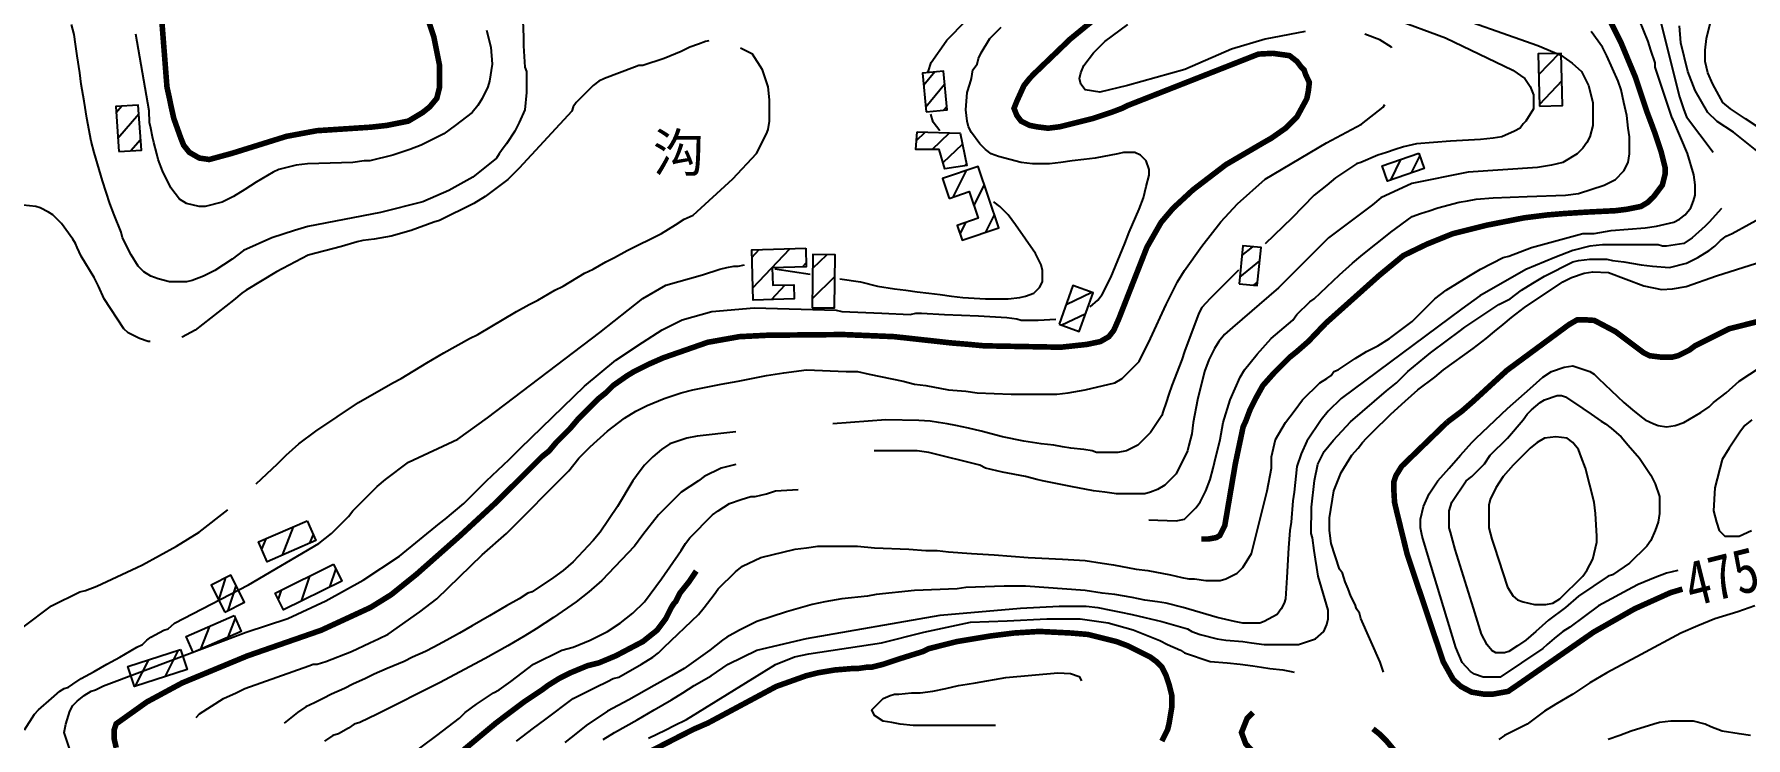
# Model space of a CAD drawing. Extents: x 35515948 to 35520624, y 3302916 to 3308279.
# Drawn here: x 35518641 to 35519406, y 3306799 to 3307113 of the extents above; entities that cross this region are included whole.
import ezdxf
from ezdxf.enums import TextEntityAlignment as Align

# ---------------------------------------------------------------- set-up
doc = ezdxf.new("R2010")
doc.units = 0
doc.header["$LTSCALE"] = 10000
doc.header["$MEASUREMENT"] = 0
for name, color, linetype in [('2113', 7, 'CONTINUOUS'), ('8112', 34, 'CONTINUOUS'), ('HY_DX_DGXZ', 3, 'CONTINUOUS')]:
    doc.layers.add(name, color=color, linetype=linetype)
doc.styles.add('仿宋体', font='')
doc.styles.add('正等线体', font='simhei.ttf', dxfattribs={"width": 0.8})
doc.styles.get('仿宋体').set_extended_font_data('文鼎CS仿宋体')

msp = doc.modelspace()

# ---------------------------------------------------------------- linework, layer by layer
at = {"layer": '2113', "linetype": 'Continuous', "ltscale": 0.005}
for p, q in [((35519322.4, 3307104.46), (35519313.28, 3307094.89)), ((35519043.58, 3307096.19), (35519038.66, 3307090.27)), ((35519047.98, 3307090.61), (35519039.58, 3307080.48)), ((35519323.61, 3307092.2), (35519313.61, 3307081.7)), ((35518680.53, 3307080.9), (35518677.94, 3307077.92)), ((35519048.89, 3307080.82), (35519047.46, 3307079.09)), ((35518688.11, 3307077.33), (35518678.73, 3307066.55)), ((35518688.89, 3307065.96), (35518684.56, 3307060.99)), ((35519035.46, 3307065.62), (35519039.34, 3307069.31)), ((35519042.39, 3307061.63), (35519050.17, 3307069.03)), ((35519047.28, 3307055.72), (35519055.94, 3307063.95)), ((35519056.92, 3307054.32), (35519057.78, 3307055.13)), ((35519251.55, 3307057.09), (35519247.1, 3307047.94)), ((35519260.14, 3307058.89), (35519256.38, 3307051.14)), ((35519051.86, 3307040.36), (35519057.7, 3307052.22)), ((35519061.07, 3307036.43), (35519065.72, 3307045.86)), ((35519066.41, 3307024.65), (35519070.27, 3307032.47)), ((35519054.87, 3307023.84), (35519057.39, 3307028.96)), ((35518961.91, 3307013.4), (35518965.18, 3307016.87)), ((35518962.31, 3306999.76), (35518978.82, 3307017.26)), ((35519180.76, 3307014.2), (35519185.61, 3307018.15)), ((35518984.46, 3307009.18), (35518986.12, 3307010.93)), ((35518989.09, 3307008.52), (35518995.31, 3307014.61)), ((35519179.77, 3307004.6), (35519188.72, 3307011.88)), ((35518988.94, 3306995.07), (35518998.95, 3307004.86)), ((35519186.1, 3307000.96), (35519187.73, 3307002.29)), ((35518970.66, 3306994.56), (35518976.83, 3307001.1)), ((35519102.25, 3306992.37), (35519113.79, 3306997.8)), ((35518998.17, 3306990.81), (35518998.8, 3306991.42)), ((35519100.03, 3306983.2), (35519111, 3306988.36)), ((35518744.77, 3306887.72), (35518742.95, 3306883.1)), ((35518757.05, 3306893.04), (35518752.06, 3306880.4)), ((35518765.9, 3306889.66), (35518764.34, 3306885.73)), ((35518776.01, 3306874.4), (35518773.22, 3306866.13)), ((35518723.78, 3306860.31), (35518727.01, 3306870.38)), ((35518727.97, 3306855.66), (35518731.54, 3306866.79)), ((35518751.67, 3306864.81), (35518750.3, 3306860.77)), ((35518764.34, 3306871.09), (35518760.55, 3306859.85)), ((35518734.78, 3306859.16), (35518735.04, 3306859.98)), ((35518715.83, 3306838.48), (35518719.83, 3306848.74)), ((35518727.97, 3306843.81), (35518731.28, 3306852.3)), ((35518692.4, 3306833.64), (35518686.32, 3306821.79)), ((35518705.71, 3306837.94), (35518699.64, 3306826.08))]:
    msp.add_line(p, q, dxfattribs=at)
for points in [[(35519313.62, 3307080.9), (35519323.87, 3307081.15), (35519323.31, 3307104.48), (35519313.06, 3307104.23)], [(35519039.77, 3307078.38), (35519049.04, 3307079.24), (35519047.43, 3307096.55), (35519038.16, 3307095.69)], [(35518679.14, 3307060.61), (35518689.22, 3307061.31), (35518687.83, 3307081.4), (35518677.75, 3307080.71)], [(35519035.76, 3307069.4), (35519054.9, 3307068.92), (35519057.91, 3307054.48), (35519048.1, 3307052.87), (35519045.57, 3307061.63), (35519035.15, 3307061.63)], [(35519259.78, 3307059.93), (35519262.13, 3307053.13), (35519245.74, 3307047.46), (35519243.38, 3307054.27)], [(35519050.06, 3307039.75), (35519058.92, 3307042.76), (35519062.97, 3307030.85), (35519053.57, 3307027.66), (35519055.82, 3307021.04), (35519072.26, 3307026.63), (35519062.95, 3307054), (35519047.05, 3307048.6)], [(35518985.93, 3307017.47), (35518986.16, 3307009.23), (35518971.02, 3307008.79), (35518971.24, 3307000.93), (35518980.61, 3307001.21), (35518980.79, 3306994.85), (35518962.47, 3306994.32), (35518961.82, 3307016.77)], [(35519179.47, 3307001.64), (35519187.58, 3307000.81), (35519189.32, 3307017.77), (35519181.21, 3307018.6)], [(35518988.89, 3306990.92), (35518998.79, 3306990.81), (35518999.05, 3307014.57), (35518989.15, 3307014.68)], [(35519099.07, 3306983.55), (35519108.09, 3306980.3), (35519114.33, 3306997.6), (35519105.3, 3307000.86)], [(35518763.26, 3306895.74), (35518767.09, 3306886.92), (35518745.37, 3306877.5), (35518741.55, 3306886.32)], [(35518726.55, 3306854.93), (35518735.32, 3306859.44), (35518729.13, 3306871.47), (35518720.36, 3306866.96)], [(35518775.03, 3306876.38), (35518778.75, 3306868.87), (35518752.68, 3306855.96), (35518748.96, 3306863.47)], [(35518730.74, 3306853.53), (35518733.87, 3306846.4), (35518712.42, 3306836.98), (35518709.28, 3306844.11)], [(35518706.76, 3306838.27), (35518709.65, 3306829.3), (35518686.1, 3306821.72), (35518683.21, 3306830.69)]]:
    msp.add_lwpolyline(points, close=True, dxfattribs=at)
at = {"layer": 'HY_DX_DGXZ', "linetype": 'Continuous', "ltscale": 0.005, "const_width": 2.5, "elevation": 425}
msp.add_lwpolyline([(35518816.83, 3307120.97), (35518819.88, 3307111.72), (35518822.42, 3307099.02), (35518822.42, 3307089.5), (35518821.16, 3307084.42), (35518817.98, 3307080.6), (35518814.8, 3307078.06), (35518808.45, 3307074.25), (35518798.93, 3307072.35), (35518791.87, 3307071.55), (35518767.6, 3307069.97), (35518754.04, 3307067.45), (35518729.77, 3307059.89), (35518719.55, 3307057.11), (35518715.11, 3307057.75), (35518710.66, 3307060.29), (35518708.12, 3307063.46), (35518706.85, 3307066.63), (35518703.68, 3307075.52), (35518702.41, 3307081.24), (35518701.77, 3307084.42), (35518700.66, 3307089.43), (35518695.63, 3307154.18)], dxfattribs=at)
at = {"layer": 'HY_DX_DGXZ', "linetype": 'Continuous', "ltscale": 0.005, "flags": 128}
for points, elevation in [([(35519428.31, 3307060.36), (35519405.59, 3307075.33), (35519398.97, 3307079.74), (35519395.5, 3307082.57), (35519391.09, 3307090.76), (35519388.84, 3307095.85), (35519387.58, 3307100.92), (35519387.58, 3307106), (35519388.21, 3307111.08), (35519391.38, 3307123.79), (35519393.29, 3307126.33), (35519398.37, 3307133.94), (35519402.18, 3307139.02), (35519411.7, 3307149.19)], 470), ([(35518856.72, 3306797.4), (35518864.34, 3306803.11), (35518869.41, 3306806.92), (35518882.12, 3306816.44), (35518892.27, 3306821.52), (35518897.35, 3306824.06), (35518899.9, 3306825.33), (35518902.44, 3306825.97), (35518912.59, 3306831.69), (35518917.67, 3306834.86), (35518920.22, 3306836.77), (35518922.76, 3306839.31), (35518937.99, 3306853.91), (35518940.53, 3306857.08), (35518944.98, 3306862.8), (35518946.88, 3306865.34), (35518954.51, 3306872.96), (35518957.68, 3306875.5), (35518965.94, 3306879.31), (35518981.17, 3306883.12), (35518986.26, 3306883.75), (35518991.34, 3306884.39), (35519009.12, 3306884.39), (35519016.73, 3306883.75), (35519031.98, 3306883.12), (35519039.59, 3306882.48), (35519044.67, 3306882.48), (35519049.76, 3306881.85), (35519059.91, 3306881.21), (35519070.08, 3306880.58), (35519077.7, 3306879.94), (35519085.31, 3306879.31), (35519100.55, 3306878.67), (35519110.72, 3306878.04), (35519118.34, 3306876.77), (35519123.41, 3306876.13), (35519133.58, 3306874.23), (35519138.66, 3306873.6), (35519148.81, 3306871.69), (35519153.9, 3306870.42), (35519157.07, 3306869.79), (35519159.61, 3306869.79), (35519164.69, 3306869.15), (35519169.13, 3306869.15), (35519171.04, 3306869.15), (35519173.58, 3306869.79), (35519178.66, 3306872.33), (35519181.2, 3306874.87), (35519185.01, 3306881.21), (35519191.99, 3306909.15), (35519193.9, 3306919.31), (35519193.9, 3306924.4), (35519195.8, 3306932.02), (35519200.25, 3306939.63), (35519204.06, 3306944.71), (35519207.87, 3306949.79), (35519215.49, 3306957.42), (35519218.66, 3306959.32), (35519220.57, 3306960.59), (35519221.84, 3306962.5), (35519223.74, 3306963.13), (35519231.37, 3306968.21), (35519236.45, 3306971.38), (35519241.52, 3306973.92), (35519246.6, 3306977.1), (35519256.77, 3306984.72), (35519259.3, 3306987.26), (35519264.38, 3306992.34), (35519266.92, 3306994.88), (35519272.01, 3306998.69), (35519277.09, 3307001.87), (35519282.16, 3307005.04), (35519287.24, 3307008.21), (35519297.41, 3307013.29), (35519299.95, 3307013.93), (35519305.02, 3307015.83), (35519310.1, 3307017.74), (35519332.97, 3307024.09), (35519338.05, 3307024.09), (35519345.66, 3307025.36), (35519353.28, 3307026), (35519360.91, 3307026.63), (35519365.98, 3307027.27), (35519373.6, 3307029.17), (35519376.15, 3307030.44), (35519378.69, 3307032.35), (35519381.23, 3307035.52), (35519382.49, 3307038.69), (35519383.13, 3307041.23), (35519383.13, 3307045.77), (35519382.56, 3307050.19), (35519379.79, 3307059.83), (35519373.32, 3307074.83), (35519372.97, 3307075.52), (35519365.35, 3307098.38), (35519365.35, 3307100.29), (35519363.45, 3307106), (35519362.17, 3307109.81), (35519358.37, 3307119.34)], 455), ([(35519367.26, 3307120.61), (35519376.15, 3307085.05), (35519378.05, 3307079.33), (35519379.32, 3307076.16), (35519391.26, 3307060.36)], 460), ([(35519411.43, 3307060.36), (35519400.23, 3307069.34), (35519392.98, 3307074.07), (35519388.88, 3307078.16), (35519383.21, 3307087.93), (35519379.95, 3307096.48), (35519376.78, 3307109.18), (35519376.15, 3307116.8)], 465), ([(35519139.22, 3306896.18), (35519151.35, 3306895.82), (35519155.16, 3306896.46), (35519160.24, 3306901.54), (35519162.15, 3306904.08), (35519164.69, 3306909.15), (35519166.59, 3306914.23), (35519167.87, 3306919.31), (35519169.13, 3306924.4), (35519170.41, 3306929.48), (35519171.04, 3306932.02), (35519172.31, 3306939.63), (35519175.48, 3306949.79), (35519179.93, 3306959.96), (35519181.84, 3306963.13), (35519184.38, 3306966.31), (35519187.52, 3306970.17), (35519193.86, 3306977.11), (35519203.42, 3306985.35), (35519205.33, 3306987.9), (35519211.05, 3306993.61), (35519212.95, 3306994.88), (35519224.38, 3307005.67), (35519230.09, 3307010.75), (35519233.91, 3307013.93), (35519237.72, 3307017.1), (35519243.43, 3307021.55), (35519247.24, 3307024.73), (35519256.77, 3307031.71), (35519260.58, 3307032.98), (35519264.38, 3307034.25), (35519268.2, 3307035.52), (35519277.72, 3307038.06), (35519281.53, 3307038.69), (35519285.34, 3307039.33), (35519292.96, 3307039.96), (35519308.2, 3307040.6), (35519325.34, 3307041.23), (35519331.06, 3307041.87), (35519342.49, 3307045.68), (35519347.57, 3307048.22), (35519351.38, 3307052.03), (35519353.28, 3307055.84), (35519353.92, 3307059.65), (35519353.92, 3307067.27), (35519353.28, 3307071.08), (35519352.65, 3307076.79), (35519351.38, 3307082.51), (35519350.11, 3307088.23), (35519348.84, 3307092.04), (35519346.3, 3307097.75), (35519343.76, 3307103.46), (35519341.85, 3307107.27), (35519336.77, 3307114.26)], 445), ([(35519394.92, 3307035.21), (35519389.48, 3307029.17), (35519387.58, 3307027.27), (35519381.86, 3307022.19), (35519378.05, 3307019.65), (35519370.43, 3307018.38), (35519368.52, 3307018.38), (35519366.62, 3307019.01), (35519341.85, 3307019.01), (35519336.14, 3307018.38), (35519328.52, 3307016.47), (35519320.48, 3307013.28), (35519307.55, 3307007.93), (35519287.06, 3306996.27), (35519278.92, 3306990.48), (35519225.02, 3306950.43), (35519219.3, 3306944.71), (35519216.12, 3306940.9), (35519209.77, 3306931.38), (35519207.23, 3306925.67), (35519205.33, 3306919.95), (35519204.06, 3306908.52), (35519203.42, 3306904.71), (35519202.79, 3306895.19), (35519202.16, 3306891.38), (35519201.52, 3306883.75), (35519200.88, 3306870.42), (35519200.25, 3306860.9), (35519199.62, 3306858.99), (35519198.34, 3306856.45), (35519196.44, 3306853.91), (35519190.73, 3306850.73), (35519188.82, 3306850.1), (35519181.2, 3306850.1), (35519177.39, 3306850.73), (35519169.77, 3306852.64), (35519154.53, 3306857.08), (35519146.91, 3306858.99), (35519143.1, 3306859.62), (35519137.38, 3306860.26), (35519131.67, 3306861.53), (35519124.05, 3306862.8), (35519118.34, 3306863.44), (35519110.72, 3306864.71), (35519084.05, 3306866.61), (35519074.52, 3306866.61), (35519057.38, 3306865.98), (35519053.56, 3306865.34), (35519034.52, 3306864.71), (35519017.37, 3306862.8), (35519013.56, 3306862.17), (35519002.13, 3306860.9), (35518994.51, 3306859.62), (35518988.8, 3306858.35), (35518977.37, 3306855.18), (35518964.03, 3306850.73), (35518956.41, 3306846.92), (35518950.7, 3306843.75), (35518948.79, 3306842.48), (35518943.08, 3306838.04), (35518931.65, 3306829.78), (35518925.93, 3306826.6), (35518918.31, 3306822.16), (35518906.88, 3306815.81), (35518897.35, 3306810.73), (35518887.83, 3306804.38), (35518884.02, 3306801.21), (35518878.3, 3306796.76)], 460), ([(35518895.45, 3306798.03), (35518900.53, 3306801.21), (35518910.69, 3306806.92), (35518918.31, 3306811.37), (35518925.93, 3306815.81), (35518931.01, 3306818.98), (35518936.09, 3306822.16), (35518943.71, 3306826.6), (35518951.33, 3306831.69), (35518964.03, 3306838.04), (35518986.35, 3306843.22), (35519045.93, 3306853.62), (35519081.86, 3306856.77), (35519099.2, 3306857.71), (35519111.18, 3306857.71), (35519116.43, 3306857.08), (35519122.15, 3306855.81), (35519125.95, 3306855.18), (35519131.67, 3306853.91), (35519137.38, 3306852.64), (35519145.01, 3306850.73), (35519156.44, 3306847.56), (35519158.34, 3306846.29), (35519162.15, 3306845.02), (35519169.77, 3306843.12), (35519173.58, 3306842.48), (35519181.2, 3306841.85), (35519185.01, 3306841.21), (35519190.73, 3306840.58), (35519205.97, 3306840.58), (35519213.59, 3306843.12), (35519217.4, 3306846.29), (35519218.66, 3306849.46), (35519219.3, 3306852), (35519219.3, 3306855.81), (35519214.85, 3306871.06), (35519214.22, 3306874.87), (35519213.59, 3306878.67), (35519212.95, 3306882.48), (35519212.31, 3306888.2), (35519211.68, 3306890.1), (35519211.87, 3306901.81), (35519213.13, 3306913.78), (35519214.71, 3306921.02), (35519217.55, 3306926.69), (35519221.64, 3306931.73), (35519229.21, 3306939.92), (35519245.29, 3306953.78), (35519249.78, 3306957.42), (35519254.86, 3306962.5), (35519265.02, 3306970.75), (35519272.64, 3306976.46), (35519277.72, 3306980.27), (35519280.26, 3306982.18), (35519287.88, 3306987.26), (35519295.5, 3306992.34), (35519300.58, 3306994.88), (35519305.66, 3306998.69), (35519310.74, 3307001.87), (35519315.82, 3307005.04), (35519328.52, 3307011.39), (35519331.06, 3307012.02), (35519336.14, 3307012.66), (35519343.76, 3307012.66), (35519346.3, 3307012.02), (35519351.38, 3307011.39), (35519359, 3307010.12), (35519364.08, 3307009.48), (35519371.7, 3307008.85), (35519379.32, 3307010.75), (35519384.4, 3307013.29), (35519389.48, 3307016.47), (35519392.02, 3307018.38), (35519394.56, 3307020.92), (35519397.1, 3307022.82), (35519399.64, 3307024.09), (35519414.88, 3307032.35)], 465), ([(35519243.95, 3306828.23), (35519242.47, 3306832.67), (35519233.79, 3306852.2), (35519233.27, 3306854.54), (35519232, 3306856.45), (35519231.37, 3306858.35), (35519229.46, 3306862.17), (35519228.19, 3306865.34), (35519226.92, 3306868.52), (35519225.65, 3306872.33), (35519224.38, 3306874.23), (35519220.57, 3306885.66), (35519219.94, 3306891.38), (35519219.94, 3306897.09), (35519221.81, 3306909.15), (35519225.02, 3306917.39), (35519229.88, 3306925.03), (35519232.63, 3306928.21), (35519234.54, 3306930.75), (35519236.45, 3306932.65), (35519238.98, 3306935.19), (35519247.24, 3306943.44), (35519253.59, 3306949.16), (35519259.3, 3306954.24), (35519266.92, 3306959.96), (35519270.73, 3306963.13), (35519284.07, 3306972.65), (35519289.78, 3306977.1), (35519293.59, 3306980.27), (35519297.41, 3306983.45), (35519301.22, 3306986.62), (35519306.93, 3306991.07), (35519324.08, 3307002.5), (35519327.88, 3307004.4), (35519333.6, 3307006.31), (35519337.41, 3307006.94), (35519344.44, 3307006.67), (35519360.2, 3307000.68), (35519368.08, 3306999.11), (35519373.12, 3306999.42), (35519379.11, 3307000.37), (35519392.66, 3307005.09), (35519419.46, 3307013.59)], 470), ([(35519324.07, 3306846.29), (35519320.24, 3306843.18), (35519317.09, 3306840.58), (35519315.19, 3306838.67), (35519296.13, 3306825.97), (35519288.52, 3306825.97), (35519284.7, 3306827.24), (35519282.8, 3306828.51), (35519279.18, 3306832.5), (35519276.35, 3306839.12), (35519263.74, 3306880.38), (35519261.21, 3306888.83), (35519260.58, 3306892.65), (35519260.58, 3306896.46), (35519261.84, 3306902.17), (35519264.38, 3306907.88), (35519268.2, 3306913.6), (35519273.27, 3306919.31), (35519278.35, 3306925.03), (35519283.44, 3306930.75), (35519285.34, 3306932.65), (35519299.31, 3306945.98), (35519309.47, 3306954.88), (35519315.19, 3306959.96), (35519318.99, 3306962.5), (35519324.71, 3306964.4), (35519328.52, 3306965.04), (35519336.14, 3306962.5), (35519338.05, 3306961.23), (35519339.95, 3306959.32), (35519351.38, 3306948.52), (35519355.19, 3306945.35), (35519359, 3306942.17), (35519360.91, 3306940.9), (35519364.72, 3306939), (35519366.62, 3306938.37), (35519370.43, 3306937.73), (35519374.24, 3306938.37), (35519378.05, 3306939.63), (35519385.67, 3306944.08), (35519389.48, 3306946.62), (35519391.38, 3306948.52), (35519397.1, 3306952.97), (35519402.81, 3306958.05), (35519412.34, 3306964.4)], 480), ([(35519408.53, 3306940.9), (35519405.35, 3306938.37), (35519403.45, 3306935.83), (35519398.37, 3306928.21), (35519395.2, 3306923.12), (35519392.02, 3306910.42), (35519391.38, 3306900.27), (35519392.66, 3306895.19), (35519393.92, 3306891.38), (35519396.47, 3306888.83), (35519402.81, 3306888.83), (35519408.31, 3306891.41)], 485), ([(35518808.45, 3306790.41), (35518821.16, 3306799.94), (35518826.23, 3306803.75), (35518831.31, 3306807.56), (35518833.85, 3306810.1), (35518838.94, 3306813.9), (35518846.55, 3306818.98), (35518849.09, 3306820.25), (35518854.17, 3306824.06), (35518859.26, 3306827.88), (35518864.34, 3306831.69), (35518877.03, 3306838.04), (35518882.12, 3306839.31), (35518889.73, 3306842.48), (35518897.35, 3306846.29), (35518903.07, 3306850.1), (35518908.78, 3306854.54), (35518913.87, 3306859.62), (35518921.48, 3306869.79), (35518930.38, 3306882.48), (35518932.28, 3306885.66), (35518934.19, 3306888.2), (35518944.34, 3306898.36), (35518946.88, 3306900.27), (35518951.97, 3306903.44), (35518957.05, 3306905.35), (35518961.49, 3306906.62), (35518963.4, 3306906.62), (35518968.48, 3306907.88), (35518972.43, 3306909.15), (35518982.6, 3306909.7)], 445), ([(35519375.39, 3306873.64), (35519370.43, 3306872.33), (35519365.35, 3306870.42), (35519357.73, 3306867.25), (35519355.19, 3306865.98), (35519339.95, 3306857.72), (35519327.25, 3306848.19), (35519324.07, 3306846.29), (35519324.07, 3306846.29)], 480), ([(35519409.8, 3306857.72), (35519402.18, 3306855.18), (35519392.02, 3306852), (35519384.4, 3306848.83), (35519376.78, 3306845.65), (35519359, 3306836.13), (35519343.76, 3306827.88), (35519336.14, 3306823.43), (35519328.52, 3306818.35), (35519320.9, 3306813.9), (35519315.82, 3306810.73), (35519308.2, 3306805.02), (35519298.04, 3306799.94), (35519295.5, 3306798.03)], 470), ([(35518915.77, 3306798.67), (35518923.39, 3306802.48), (35518927.2, 3306804.38), (35518932.76, 3306807), (35518972.48, 3306831.57), (35518980.99, 3306835.03), (35518987.3, 3306836.29), (35519019.76, 3306841.33), (35519038.68, 3306846.06), (35519059.48, 3306850.47), (35519075.87, 3306851.1), (35519093.66, 3306852.04), (35519108.48, 3306852.04), (35519121.09, 3306850.15), (35519132.12, 3306847.01), (35519144.1, 3306842.28), (35519147.55, 3306840.58), (35519153.26, 3306838.04), (35519155.16, 3306836.77), (35519166.59, 3306832.96), (35519174.22, 3306832.32), (35519179.93, 3306831.69), (35519185.65, 3306831.05), (35519189.45, 3306830.42), (35519193.27, 3306829.78), (35519198.98, 3306829.15), (35519202.79, 3306828.51), (35519204.05, 3306828.23)], 470), ([(35519070.63, 3306804.38), (35519068.8, 3306804.38), (35519061.19, 3306804.38), (35519057.38, 3306804.38), (35519033.88, 3306804.38), (35519028.16, 3306805.02), (35519024.35, 3306805.65), (35519020.55, 3306806.29), (35519016.73, 3306808.83), (35519015.47, 3306811.37), (35519020.55, 3306816.44), (35519023.72, 3306817.71), (35519025.62, 3306818.35), (35519027.53, 3306818.35), (35519033.24, 3306818.98), (35519037.05, 3306818.98), (35519042.77, 3306819.62), (35519048.48, 3306820.89), (35519054.2, 3306822.16), (35519058.01, 3306822.79), (35519061.82, 3306823.43), (35519075.29, 3306825.82), (35519098.47, 3306827.9), (35519104.2, 3306827.64), (35519108.1, 3306826.25), (35519109.14, 3306824.36)], 480), ([(35519407.9, 3306799.94), (35519402.81, 3306800.57), (35519395.2, 3306801.84), (35519390.12, 3306803.75), (35519387.58, 3306805.02), (35519382.49, 3306806.29), (35519372.34, 3306806.29), (35519367.26, 3306805.65), (35519364.72, 3306805.02), (35519354.55, 3306801.84), (35519349.48, 3306799.94), (35519344.4, 3306798.03)], 465)]:
    msp.add_lwpolyline(points, dxfattribs=dict(at, elevation=elevation))
at = {"layer": 'HY_DX_DGXZ', "linetype": 'Continuous', "ltscale": 0.005}
for points, elevation in [([(35518859.16, 3307130.31), (35518859.89, 3307111.72), (35518859.89, 3307107.91), (35518860.52, 3307098.38), (35518861.16, 3307096.48), (35518861.16, 3307086.96), (35518860.52, 3307079.33), (35518857.98, 3307073.62), (35518856.08, 3307069.81), (35518852.27, 3307064.1), (35518850.37, 3307061.56), (35518849.09, 3307059.65), (35518847.83, 3307057.75), (35518837.26, 3307049.18), (35518826.55, 3307043.2), (35518814.88, 3307038.16), (35518795.97, 3307033.44), (35518763.5, 3307027.14), (35518757.65, 3307025.36), (35518747.49, 3307022.19), (35518734.79, 3307016.47), (35518729.71, 3307012.66), (35518722.09, 3307007.58), (35518717.01, 3307005.04), (35518711.93, 3307003.13), (35518709.39, 3307002.5), (35518701.77, 3307002.5), (35518696.69, 3307003.77), (35518693.52, 3307005.04), (35518690.34, 3307006.94), (35518687.8, 3307009.48), (35518684.63, 3307014.56), (35518680.82, 3307022.19), (35518680.18, 3307024.73), (35518677.01, 3307032.35), (35518675.1, 3307037.42), (35518671.93, 3307047.58), (35518668.12, 3307060.29), (35518666.85, 3307065.37), (35518664.94, 3307075.52), (35518663.67, 3307083.15), (35518662.4, 3307090.77), (35518661.77, 3307095.85), (35518660.5, 3307103.46), (35518659.86, 3307108.54), (35518659.23, 3307112.99), (35518657.96, 3307117.44)], 415), ([(35519268.09, 3307123.79), (35519312.85, 3307108.04), (35519323.25, 3307103.63), (35519328.3, 3307100.17), (35519332.4, 3307096.39), (35519335.51, 3307090.13), (35519337.41, 3307082.51), (35519337.41, 3307072.35), (35519336.14, 3307067.27), (35519334.87, 3307064.73), (35519332.97, 3307062.19), (35519330.42, 3307059.65), (35519324.08, 3307055.84), (35519318.99, 3307054.57), (35519312.77, 3307053.6), (35519281.87, 3307051.39), (35519256.66, 3307046.35), (35519242.8, 3307039.96), (35519239, 3307036.91), (35519219.46, 3307022.1), (35519197.08, 3306999.74), (35519176.59, 3306982.1), (35519172.95, 3306979), (35519170.41, 3306975.83), (35519168.5, 3306972.65), (35519165.96, 3306967.58), (35519164.05, 3306962.5), (35519160.88, 3306949.79), (35519158.98, 3306939.63), (35519158.34, 3306934.56), (35519157.07, 3306929.48), (35519156.44, 3306926.94), (35519151.35, 3306916.77), (35519146.27, 3306911.69), (35519143.1, 3306909.79), (35519139.92, 3306908.52), (35519137.38, 3306907.88), (35519124.69, 3306907.88), (35519119.6, 3306908.52), (35519114.52, 3306909.15), (35519104.37, 3306911.06), (35519091.66, 3306913.6), (35519089.12, 3306914.23), (35519084.05, 3306915.5), (35519073.88, 3306917.41), (35519066.27, 3306919.31), (35519063.73, 3306920.58), (35519040.87, 3306926.3), (35519035.78, 3306926.94), (35519016.57, 3306926.94)], 440), ([(35519040.65, 3307096.1), (35519040.66, 3307096.29), (35519041.96, 3307100.45), (35519048.66, 3307109.99), (35519048.91, 3307110.35), (35519066.35, 3307128.05)], 415), ([(35519113.05, 3306991.32), (35519116.43, 3306994.25), (35519118.34, 3306996.79), (35519122.15, 3307004.4), (35519125.32, 3307012.02), (35519128.49, 3307019.65), (35519130.4, 3307024.73), (35519134.84, 3307034.88), (35519136.75, 3307039.96), (35519138.02, 3307045.04), (35519139.29, 3307050.12), (35519139.29, 3307052.67), (35519138.02, 3307056.48), (35519135.48, 3307059.02), (35519132.94, 3307060.29), (35519127.86, 3307060.29), (35519125.32, 3307059.65), (35519115.16, 3307057.75), (35519110.08, 3307057.11), (35519105, 3307056.48), (35519099.92, 3307055.84), (35519094.84, 3307055.21), (35519087.22, 3307055.21), (35519082.14, 3307055.84), (35519071.98, 3307058.38), (35519068.8, 3307059.65), (35519066.27, 3307061.56), (35519063.73, 3307064.1), (35519059.91, 3307069.17), (35519058.65, 3307071.71), (35519058.01, 3307074.25), (35519057.38, 3307079.33), (35519058.01, 3307086.96), (35519059.28, 3307090.77), (35519059.91, 3307093.31), (35519060.55, 3307097.12), (35519062.45, 3307099.65), (35519063.09, 3307102.19), (35519064.36, 3307104.73), (35519068.17, 3307111.08), (35519073.25, 3307116.17)], 420), ([(35519208.96, 3307114.25), (35519191.08, 3307110.78), (35519176.15, 3307106.44), (35519155.23, 3307097.24), (35519129.72, 3307090.12), (35519117.3, 3307087.17), (35519110.72, 3307088.23), (35519108.81, 3307090.77), (35519108.17, 3307093.31), (35519108.81, 3307095.85), (35519110.08, 3307099.02), (35519114.52, 3307104.73), (35519119.6, 3307109.81), (35519129.77, 3307117.44)], 430), ([(35519248.33, 3307120.04), (35519271.63, 3307111.48), (35519301.75, 3307096.98), (35519307.05, 3307093.33), (35519309.56, 3307089.69), (35519310.95, 3307085.96), (35519310.95, 3307079.79), (35519307.56, 3307074.25), (35519306.3, 3307072.98), (35519305.02, 3307071.08), (35519302.48, 3307069.81), (35519296.77, 3307067.27), (35519292.96, 3307066.63), (35519287.24, 3307066), (35519273.91, 3307065.37), (35519266.29, 3307064.73), (35519258.67, 3307064.1), (35519252.95, 3307062.83), (35519249.15, 3307061.56), (35519245.34, 3307060.29), (35519241.52, 3307059.02), (35519233.91, 3307055.84), (35519232, 3307055.21), (35519222.48, 3307048.85), (35519218.66, 3307045.68), (35519212.95, 3307041.23), (35519203.07, 3307030.92), (35519191.15, 3307019.38)], 435), ([(35518843.38, 3307114.9), (35518845.28, 3307107.27), (35518845.92, 3307099.65), (35518844.65, 3307092.04), (35518844.02, 3307089.5), (35518841.48, 3307084.42), (35518839.57, 3307081.24), (35518837.03, 3307078.06), (35518829.41, 3307072.35), (35518824.33, 3307068.54), (35518819.25, 3307066), (35518814.17, 3307063.46), (35518809.09, 3307061.56), (35518801.47, 3307059.02), (35518791.31, 3307056.48), (35518788.77, 3307056.48), (35518783.69, 3307055.84), (35518763.37, 3307055.21), (35518758.29, 3307054.57), (35518750.67, 3307052.67), (35518748.13, 3307051.4), (35518740.51, 3307046.95), (35518735.43, 3307043.77), (35518730.35, 3307040.6), (35518725.27, 3307038.06), (35518717.65, 3307036.15), (35518715.11, 3307036.15), (35518709.39, 3307037.42), (35518706.22, 3307039.33), (35518702.41, 3307044.41), (35518698.6, 3307052.03), (35518696.69, 3307057.11), (35518696.06, 3307059.65), (35518694.79, 3307064.73), (35518694.15, 3307067.27), (35518693.52, 3307071.08), (35518692.88, 3307073.62), (35518692.68, 3307078.84), (35518686.69, 3307113.12)], 420), ([(35518942.74, 3307110.13), (35518941.17, 3307109.81), (35518937.99, 3307108.54), (35518934.19, 3307107.27), (35518930.38, 3307105.37), (35518922.76, 3307102.19), (35518913.23, 3307099.02), (35518911.33, 3307099.02), (35518909.42, 3307098.38), (35518896.09, 3307093.31), (35518893.55, 3307092.04), (35518891.01, 3307090.13), (35518883.38, 3307082.51), (35518882.12, 3307080.6), (35518881.48, 3307078.7), (35518857.98, 3307053.3), (35518852.91, 3307048.22), (35518842.74, 3307040.6), (35518837.66, 3307037.42), (35518822.42, 3307029.81), (35518819.88, 3307029.17), (35518809.73, 3307025.36), (35518800.84, 3307022.82), (35518793.21, 3307021.55), (35518788.13, 3307020.92), (35518785.59, 3307020.28), (35518778.61, 3307018.25), (35518763.68, 3307014.35), (35518749.62, 3307006.97), (35518736.06, 3306998.69), (35518734.16, 3306997.42), (35518730.35, 3306994.25), (35518713.2, 3306980.91), (35518707.49, 3306977.73), (35518707.29, 3306977.67)], 410), ([(35519247.68, 3307106.98), (35519247.5, 3307107.31), (35519242.3, 3307110.61), (35519235.61, 3307113.12)], 430), ([(35518740.45, 3306912.31), (35518750.03, 3306921.22), (35518753.84, 3306925.03), (35518759.56, 3306930.11), (35518767.18, 3306935.83), (35518786.23, 3306948.52), (35518801.47, 3306957.42), (35518805.28, 3306959.32), (35518816.71, 3306966.31), (35518824.33, 3306970.75), (35518835.76, 3306977.1), (35518839.57, 3306979), (35518856.72, 3306989.17), (35518862.43, 3306992.34), (35518866.24, 3306994.25), (35518873.86, 3306998.69), (35518877.67, 3307000.6), (35518887.2, 3307006.31), (35518891.01, 3307008.21), (35518896.72, 3307011.39), (35518900.53, 3307013.29), (35518906.24, 3307016.47), (35518921.48, 3307024.09), (35518927.84, 3307027.9), (35518931.65, 3307030.44), (35518935.63, 3307032.23), (35518953.34, 3307048.54), (35518963.93, 3307059.83), (35518968.48, 3307068.54), (35518969.11, 3307070.44), (35518969.74, 3307074.25), (35518969.74, 3307083.78), (35518969.11, 3307089.5), (35518966.57, 3307097.12), (35518962.12, 3307104.1), (35518956.81, 3307106.9)], 410), ([(35518713.68, 3306807.97), (35518715.16, 3306809.5), (35518725.9, 3306816.44), (35518731.62, 3306818.98), (35518735.43, 3306820.89), (35518764, 3306831.05), (35518765.91, 3306831.69), (35518767.81, 3306831.69), (35518771.62, 3306832.96), (35518783.05, 3306837.4), (35518791.31, 3306841.21), (35518795.12, 3306843.12), (35518799.44, 3306845.09), (35518813.53, 3306855.18), (35518821.16, 3306860.9), (35518841.48, 3306880.58), (35518852.27, 3306890.1), (35518880.21, 3306918.04), (35518884.66, 3306923.76), (35518889.73, 3306928.84), (35518897.35, 3306935.83), (35518904.98, 3306941.54), (35518910.05, 3306944.71), (35518915.13, 3306947.25), (35518922.76, 3306950.43), (35518930.38, 3306952.97), (35518935.45, 3306954.24), (35518948.16, 3306956.78), (35518955.77, 3306958.05), (35518968.48, 3306960.59), (35518976.09, 3306961.86), (35518986.26, 3306963.13), (35519004.03, 3306962.5), (35519009.12, 3306962.5), (35519014.2, 3306961.23), (35519029.44, 3306958.05), (35519034.52, 3306956.78), (35519039.59, 3306956.15), (35519049.76, 3306954.24), (35519057.38, 3306953.6), (35519062.45, 3306952.97), (35519077.7, 3306952.33), (35519098.02, 3306952.33), (35519103.09, 3306952.97), (35519110.72, 3306954.24), (35519124.05, 3306957.42), (35519127.23, 3306959.32), (35519134.84, 3306966.94), (35519139.92, 3306977.1), (35519146.91, 3306992.34), (35519151.99, 3307002.5), (35519155.16, 3307007.58), (35519162.78, 3307018.38), (35519171.29, 3307029.28), (35519178.84, 3307037.35), (35519191.08, 3307048.37), (35519218.6, 3307064.6), (35519234.22, 3307072.94), (35519243.86, 3307080.49), (35519244.54, 3307081.6)], 430), ([(35519045.85, 3307069.91), (35519042.92, 3307073.8), (35519041.77, 3307077.35)], 415), ([(35518693.1, 3306975.83), (35518692.25, 3306975.83), (35518688.44, 3306977.1), (35518683.36, 3306979.64), (35518681.45, 3306981.54), (35518672.56, 3306994.88), (35518670.02, 3307000.6), (35518668.12, 3307004.4), (35518662.4, 3307013.93), (35518660.5, 3307017.74), (35518659.86, 3307019.65), (35518658.59, 3307021.55), (35518653.51, 3307028.54), (35518649.7, 3307032.35), (35518647.8, 3307033.62), (35518643.99, 3307035.52), (35518642.08, 3307036.15), (35518636.37, 3307036.79)], 410), ([(35519001.24, 3307003.88), (35519010.38, 3307002.5), (35519018.01, 3307000.6), (35519025.62, 3306999.33), (35519030.7, 3306998.69), (35519035.78, 3306998.06), (35519040.87, 3306997.42), (35519045.95, 3306996.79), (35519051.02, 3306996.15), (35519056.1, 3306995.52), (35519066.27, 3306994.88), (35519076.42, 3306994.88), (35519081.51, 3306995.52), (35519084.05, 3306996.15), (35519087.85, 3306997.42), (35519090.4, 3306999.96), (35519091.66, 3307002.5), (35519091.66, 3307007.58), (35519091.03, 3307010.12), (35519088.49, 3307015.2), (35519079.6, 3307027.9), (35519076.42, 3307032.35), (35519072.62, 3307036.15), (35519070.08, 3307038.06), (35519069.97, 3307038.19)], 415), ([(35518637, 3306802.48), (35518641.45, 3306809.46), (35518643.35, 3306811.37), (35518649.07, 3306816.44), (35518652.88, 3306819.62), (35518654.78, 3306820.89), (35518656.69, 3306821.52), (35518658.59, 3306822.79), (35518662.4, 3306825.33), (35518668.12, 3306828.51), (35518673.83, 3306831.69), (35518679.55, 3306834.86), (35518687.17, 3306839.31), (35518689.71, 3306840.58), (35518691.61, 3306842.48), (35518693.52, 3306843.75), (35518699.23, 3306846.92), (35518701.14, 3306847.56), (35518703.96, 3306850.12), (35518737.03, 3306867.13), (35518768.45, 3306885.66), (35518774.16, 3306890.1), (35518781.78, 3306897.73), (35518783.69, 3306900.27), (35518786.23, 3306902.81), (35518794.48, 3306911.06), (35518798.23, 3306914.27), (35518808.47, 3306921.99), (35518830.52, 3306932.15), (35518843.8, 3306941.78), (35518894.05, 3306979.89), (35518913.15, 3306995.08), (35518923.48, 3307000.98), (35518939.9, 3307005.67), (35518947.52, 3307008.21), (35518950.7, 3307008.85), (35518953.87, 3307009.48), (35518955.77, 3307009.48), (35518958.59, 3307010)], 415), ([(35518972.15, 3307008.28), (35518987.87, 3307005.9)], 415), ([(35519179.23, 3307007.73), (35519166.5, 3306995.02), (35519164.69, 3306992.98), (35519162.78, 3306991.07), (35519161.52, 3306988.53), (35519155.16, 3306971.38), (35519153.9, 3306967.58), (35519149.45, 3306956.15), (35519148.18, 3306952.33), (35519146.91, 3306948.52), (35519145.64, 3306944.71), (35519145.01, 3306942.81), (35519139.92, 3306935.19), (35519134.21, 3306929.48), (35519129.13, 3306926.94), (35519125.32, 3306926.3), (35519115.8, 3306926.3), (35519113.89, 3306926.94), (35519110.08, 3306927.57), (35519104.37, 3306928.21), (35519100.55, 3306928.84), (35519096.74, 3306929.48), (35519091.03, 3306930.11), (35519087.22, 3306930.75), (35519083.41, 3306931.38), (35519073.88, 3306933.29), (35519064.36, 3306935.83), (35519058.65, 3306937.1), (35519052.93, 3306938.37), (35519049.12, 3306939), (35519045.31, 3306939.63), (35519041.5, 3306940.27), (35519036.47, 3306940.55), (35519021.66, 3306940.86), (35518998.09, 3306939.03)], 435), ([(35518657.32, 3306793.58), (35518654.78, 3306801.21), (35518655.42, 3306805.02), (35518656.05, 3306806.92), (35518657.32, 3306810.73), (35518658.59, 3306813.27), (35518660.5, 3306815.17), (35518663.67, 3306817.71), (35518666.85, 3306819.62), (35518668.75, 3306820.25), (35518672.28, 3306822.08), (35518736.08, 3306846.04), (35518754.65, 3306852.2), (35518771.67, 3306860.02), (35518788.24, 3306869.22), (35518804.56, 3306879.98), (35518822.42, 3306894.55), (35518824.97, 3306896.46), (35518833.22, 3306903.44), (35518838.3, 3306908.52), (35518843.38, 3306913.6), (35518853.54, 3306923.12), (35518856.08, 3306925.67), (35518858.62, 3306928.21), (35518887.2, 3306955.92), (35518901.07, 3306967.57), (35518913.05, 3306975.44), (35518921.88, 3306981.11), (35518930.7, 3306985.52), (35518943.94, 3306989.3), (35518962.86, 3306990.88), (35518999.59, 3306989.8), (35519002.13, 3306989.17), (35519019.91, 3306988.53), (35519032.61, 3306987.9), (35519035.15, 3306988.53), (35519037.69, 3306988.53), (35519047.85, 3306987.9), (35519063.09, 3306987.26), (35519075.79, 3306986.62), (35519080.23, 3306985.99), (35519082.14, 3306985.35), (35519089.76, 3306985.35), (35519097.59, 3306985.79)], 420), ([(35518954.65, 3306935.47), (35518937.49, 3306933.62), (35518932.91, 3306932.65), (35518925.3, 3306930.11), (35518921.48, 3306927.57), (35518917.67, 3306924.4), (35518913.87, 3306920.58), (35518911.96, 3306918.04), (35518908.78, 3306913.6), (35518901.8, 3306902.17), (35518894.18, 3306890.74), (35518891.01, 3306886.93), (35518882.12, 3306877.4), (35518877.67, 3306873.6), (35518873.23, 3306870.42), (35518863.7, 3306864.07), (35518861.8, 3306863.44), (35518857.98, 3306860.9), (35518852.27, 3306857.72), (35518844.65, 3306853.27), (35518837.03, 3306848.83), (35518831.31, 3306845.65), (35518825.6, 3306842.48), (35518819.88, 3306839.31), (35518816.08, 3306837.4), (35518810.36, 3306834.86), (35518806.55, 3306832.96), (35518798.93, 3306829.78), (35518793.21, 3306827.24), (35518789.4, 3306825.33), (35518783.69, 3306822.79), (35518779.88, 3306820.89), (35518774.16, 3306818.35), (35518770.35, 3306816.44), (35518766.54, 3306814.54), (35518762.73, 3306812.63), (35518758.92, 3306810.1), (35518752.95, 3306805.38)], 435), ([(35518954.65, 3306920.94), (35518948.16, 3306919.31), (35518940.53, 3306915.5), (35518937.99, 3306913.6), (35518930.38, 3306908.52), (35518920.22, 3306898.36), (35518913.23, 3306889.47), (35518909.42, 3306884.39), (35518894.81, 3306869.15), (35518889.1, 3306864.07), (35518883.38, 3306859.62), (35518873.23, 3306852.64), (35518865.6, 3306847.56), (35518860.52, 3306844.38), (35518852.91, 3306839.94), (35518842.74, 3306834.23), (35518822.42, 3306823.43), (35518794.48, 3306809.46), (35518786.86, 3306805.65), (35518784.32, 3306805.02), (35518781.78, 3306803.11), (35518777.34, 3306800.57), (35518774.8, 3306799.94), (35518770.99, 3306797.4)], 440), ([(35518588.74, 3306792.95), (35518593.82, 3306803.11), (35518603.35, 3306816.44), (35518608.43, 3306822.16), (35518623.67, 3306837.4), (35518628.75, 3306841.85), (35518636.37, 3306848.19), (35518649.07, 3306857.72), (35518661.77, 3306864.07), (35518664.31, 3306864.71), (35518669.39, 3306866.61), (35518687.17, 3306874.87), (35518689.71, 3306876.13), (35518704.95, 3306884.39), (35518715.11, 3306890.74), (35518727.86, 3306900.73)], 410)]:
    msp.add_lwpolyline(points, dxfattribs=dict(at, elevation=elevation))
at = {"layer": 'HY_DX_DGXZ', "linetype": 'Continuous', "ltscale": 0.005, "const_width": 2.5, "flags": 128}
for points, elevation in [([(35518677.99, 3306794.4), (35518677.05, 3306798.49), (35518677.05, 3306802.27), (35518677.99, 3306805.11), (35518680.2, 3306806.68), (35518691.69, 3306814.87), (35518707.45, 3306823.37), (35518736.6, 3306835.45), (35518769.58, 3306846.91), (35518791.61, 3306857.08), (35518800.75, 3306862.74), (35518812.1, 3306871.88), (35518831.33, 3306888.89), (35518848.04, 3306904.32), (35518868.15, 3306924.4), (35518871.32, 3306926.94), (35518874.49, 3306930.75), (35518880.84, 3306937.1), (35518884.02, 3306940.9), (35518893.55, 3306950.43), (35518896.72, 3306952.97), (35518899.9, 3306956.15), (35518906.24, 3306960.59), (35518909.42, 3306962.5), (35518915.77, 3306965.67), (35518922.32, 3306968.55), (35518942.18, 3306975.48), (35518956.37, 3306978), (35518968.98, 3306978.63), (35519002.7, 3306978.94), (35519025.4, 3306978), (35519051.02, 3306975.19), (35519058.65, 3306974.56), (35519065.53, 3306973.91), (35519099.89, 3306973.28), (35519111.55, 3306974.54), (35519117.54, 3306975.8), (35519121.33, 3306978), (35519123.53, 3306980.84), (35519125.74, 3306985.88), (35519138.35, 3307018), (35519144.65, 3307029.03), (35519150.01, 3307035.33), (35519158.84, 3307043.52), (35519173.65, 3307054.85), (35519190.36, 3307064.62), (35519193.9, 3307066.63), (35519200.25, 3307071.08), (35519205.33, 3307076.16), (35519209.14, 3307083.15), (35519209.77, 3307084.42), (35519210.41, 3307087.59), (35519210.87, 3307091.51), (35519209.14, 3307095.21), (35519208.51, 3307097.12), (35519207.23, 3307098.38), (35519205.33, 3307100.92), (35519202.02, 3307103.49), (35519194.55, 3307104.53), (35519188.13, 3307104.18), (35519129.77, 3307081.24), (35519127.23, 3307079.97), (35519122.15, 3307078.06), (35519114.52, 3307075.52), (35519099.28, 3307071.71), (35519094.2, 3307071.08), (35519089.12, 3307071.71), (35519085.95, 3307072.35), (35519082.14, 3307074.25), (35519080.23, 3307076.79), (35519078.97, 3307079.97), (35519080.23, 3307083.15), (35519083.41, 3307090.13), (35519085.95, 3307093.31), (35519087.67, 3307095.13), (35519104.06, 3307110.88), (35519121.4, 3307125.06)], 425), ([(35519162.56, 3306887.64), (35519165.85, 3306887.64), (35519169.32, 3306888.27), (35519170.89, 3306889.21), (35519173.1, 3306893.62), (35519177.83, 3306921.34), (35519181.29, 3306937.72), (35519182.47, 3306940.27), (35519184.38, 3306945.35), (35519186.91, 3306950.43), (35519190.09, 3306956.15), (35519195.17, 3306961.86), (35519199.62, 3306966.31), (35519202.16, 3306968.85), (35519205.33, 3306971.38), (35519210.41, 3306975.83), (35519218.2, 3306983.99), (35519242.16, 3307005.41), (35519252.87, 3307014.23), (35519263.28, 3307019.27), (35519274.94, 3307023.99), (35519290.07, 3307027.77), (35519306.93, 3307031.08), (35519312.01, 3307031.71), (35519317.09, 3307032.35), (35519324.71, 3307032.98), (35519334.87, 3307033.62), (35519347.57, 3307034.25), (35519352.65, 3307034.88), (35519359, 3307036.15), (35519362.17, 3307038.06), (35519364.72, 3307040.6), (35519368.52, 3307045.68), (35519369.8, 3307050.76), (35519369.8, 3307053.3), (35519367.89, 3307060.92), (35519365.35, 3307068.54), (35519363.45, 3307073.62), (35519361.54, 3307078.7), (35519359, 3307086.32), (35519356.46, 3307093.94), (35519353.28, 3307101.56), (35519350.11, 3307109.18), (35519345.66, 3307118.07)], 450), ([(35519416.15, 3306985.99), (35519398.37, 3306981.54), (35519383.13, 3306973.92), (35519380.59, 3306972.02), (35519375.51, 3306969.48), (35519372.97, 3306968.85), (35519367.89, 3306968.85), (35519362.81, 3306969.48), (35519360.27, 3306970.75), (35519347.57, 3306980.27), (35519338.13, 3306985.25), (35519333.4, 3306985.56), (35519330.57, 3306985.56), (35519326.78, 3306983.36), (35519299.04, 3306962.89), (35519291.69, 3306956.15), (35519284.07, 3306949.16), (35519278.99, 3306944.71), (35519272.56, 3306939.91)], 475), ([(35519272.56, 3306939.91), (35519252.07, 3306920.06), (35519249.55, 3306915.97), (35519248.61, 3306913.13), (35519248.61, 3306909.35), (35519248.92, 3306904), (35519250.18, 3306898.65), (35519254.6, 3306880.69), (35519270.67, 3306832.82), (35519275.09, 3306824.94), (35519278.55, 3306821.79), (35519283.28, 3306819.27), (35519288.95, 3306818.33), (35519292.74, 3306818.33), (35519299.67, 3306819.59), (35519304.72, 3306823.05), (35519337.81, 3306846.05), (35519356.1, 3306856.44), (35519372.17, 3306863.68), (35519377.49, 3306865.26)], 475), ([(35518833.21, 3306793.49), (35518847.83, 3306805.65), (35518855.45, 3306811.37), (35518860.52, 3306815.17), (35518868.15, 3306820.25), (35518870.69, 3306822.16), (35518875.77, 3306825.33), (35518880.84, 3306827.88), (35518888.47, 3306831.05), (35518893.55, 3306832.32), (35518901.16, 3306835.5), (35518913.23, 3306841.85), (35518919.58, 3306846.92), (35518923.39, 3306852), (35518925.93, 3306857.08), (35518927.2, 3306858.99), (35518927.84, 3306859.62), (35518929.74, 3306863.44), (35518933.81, 3306868.52), (35518937.06, 3306873.33)], 450), ([(35518906.75, 3306787.82), (35518935.75, 3306802.62), (35518942.22, 3306805.43), (35518972.8, 3306821.8), (35518986.04, 3306826.53), (35518991.34, 3306827.88), (35518998.95, 3306829.15), (35519006.58, 3306829.78), (35519009.12, 3306829.78), (35519013.56, 3306830.42), (35519015.47, 3306830.42), (35519020.55, 3306831.69), (35519028.16, 3306834.23), (35519038.33, 3306837.4), (35519040.87, 3306838.67), (35519053.56, 3306841.85), (35519061.19, 3306843.12), (35519068.8, 3306844.38), (35519073.88, 3306845.02), (35519078.97, 3306845.65), (35519089.12, 3306846.29), (35519091.66, 3306846.29), (35519104.37, 3306845.65), (35519111.98, 3306845.02), (35519119.6, 3306843.12), (35519124.69, 3306841.85), (35519129.77, 3306839.94), (35519139.92, 3306834.86), (35519142.47, 3306832.96), (35519145.01, 3306830.42), (35519146.91, 3306826.6), (35519148.18, 3306822.79), (35519149.45, 3306817.71), (35519149.45, 3306812.63), (35519148.18, 3306805.02), (35519147.55, 3306802.48), (35519145.01, 3306797.4)], 475), ([(35519185.71, 3306810.16), (35519183.1, 3306807.56), (35519180.56, 3306801.21), (35519182.47, 3306796.12), (35519188.82, 3306789.39)], 475), ([(35519188.82, 3306789.39), (35519199.54, 3306779.94), (35519206.79, 3306774.9), (35519216.56, 3306771.12), (35519231.37, 3306768.19), (35519244.06, 3306767.55), (35519249.78, 3306769.46), (35519252.95, 3306772.63), (35519254.86, 3306775.81), (35519254.86, 3306782.15), (35519253.59, 3306785.33), (35519251.05, 3306789.77), (35519248.51, 3306793.58), (35519245.34, 3306797.4), (35519242.16, 3306800.57), (35519239.3, 3306802.86)], 475)]:
    msp.add_lwpolyline(points, dxfattribs=dict(at, elevation=elevation))
at = {"layer": 'HY_DX_DGXZ', "linetype": 'Continuous', "ltscale": 0.005, "flags": 128}
for points, elevation in [([(35519292.42, 3306837.86), (35519290.22, 3306840.38), (35519287.69, 3306845.1), (35519284.23, 3306856.75), (35519276.03, 3306882.9), (35519273.91, 3306890.74), (35519273.27, 3306892.65), (35519273.27, 3306900.27), (35519274.55, 3306904.08), (35519280.9, 3306913.6), (35519283.44, 3306915.5), (35519289.15, 3306921.22), (35519291.69, 3306925.03), (35519299.31, 3306932.65), (35519306.3, 3306940.9), (35519308.2, 3306943.44), (35519310.1, 3306945.35), (35519313.91, 3306948.52), (35519315.82, 3306949.79), (35519321.53, 3306951.7), (35519323.44, 3306951.7), (35519325.34, 3306951.06), (35519332.97, 3306945.98), (35519336.77, 3306943.44), (35519341.22, 3306940.27), (35519343.12, 3306939), (35519345.66, 3306937.1), (35519350.11, 3306933.29), (35519353.28, 3306929.48), (35519358.37, 3306923.76), (35519363.45, 3306916.14), (35519365.35, 3306912.33), (35519367.26, 3306906.62), (35519367.26, 3306899), (35519366.62, 3306895.19), (35519365.35, 3306891.38), (35519363.45, 3306886.93), (35519361.54, 3306884.39), (35519353.92, 3306876.77), (35519346.3, 3306871.69), (35519344.4, 3306871.06), (35519331.06, 3306862.17), (35519325.34, 3306857.08), (35519317.73, 3306851.37), (35519312.01, 3306846.29), (35519307.56, 3306842.48), (35519303.76, 3306839.94), (35519299.95, 3306837.4), (35519298.04, 3306836.77), (35519294.23, 3306836.77)], 485), ([(35519293.37, 3306884.47), (35519299.36, 3306866.2), (35519301.88, 3306862.11), (35519303.77, 3306860.53), (35519306.29, 3306859.59), (35519311.38, 3306858.35), (35519316.45, 3306858.35), (35519319.63, 3306858.99), (35519322.8, 3306860.9), (35519332.97, 3306871.06), (35519334.87, 3306873.6), (35519337.41, 3306878.67), (35519339.31, 3306886.29), (35519339.31, 3306888.83), (35519338.68, 3306899), (35519338.05, 3306904.08), (35519334.23, 3306919.31), (35519332.33, 3306924.4), (35519331.06, 3306927.57), (35519328.52, 3306930.75), (35519325.98, 3306932.65), (35519320.9, 3306933.29), (35519315.82, 3306932.65), (35519312.65, 3306930.75), (35519309.47, 3306928.21), (35519301.85, 3306920.58), (35519297.41, 3306915.5), (35519294.23, 3306910.42), (35519291.69, 3306905.35), (35519291.05, 3306902.81), (35519291.05, 3306892.65), (35519292.33, 3306887.56)], 490)]:
    msp.add_lwpolyline(points, close=True, dxfattribs=dict(at, elevation=elevation))

# ---------------------------------------------------------------- texts
at = {"layer": '2113', "linetype": 'Continuous', "ltscale": 0.005, "style": '仿宋体'}
msp.add_text('沟', height=17, dxfattribs=at).set_placement((35518917.69, 3307051.68, 3307130.68))
at = {"layer": '8112', "linetype": 'Continuous', "ltscale": 0.005, "style": '正等线体', "width": 0.8}
msp.add_text('475', height=20, rotation=14.02521, dxfattribs=at).set_placement((35519379.19, 3306867), align=Align.MIDDLE_LEFT)

doc.saveas('drawing.dxf')
